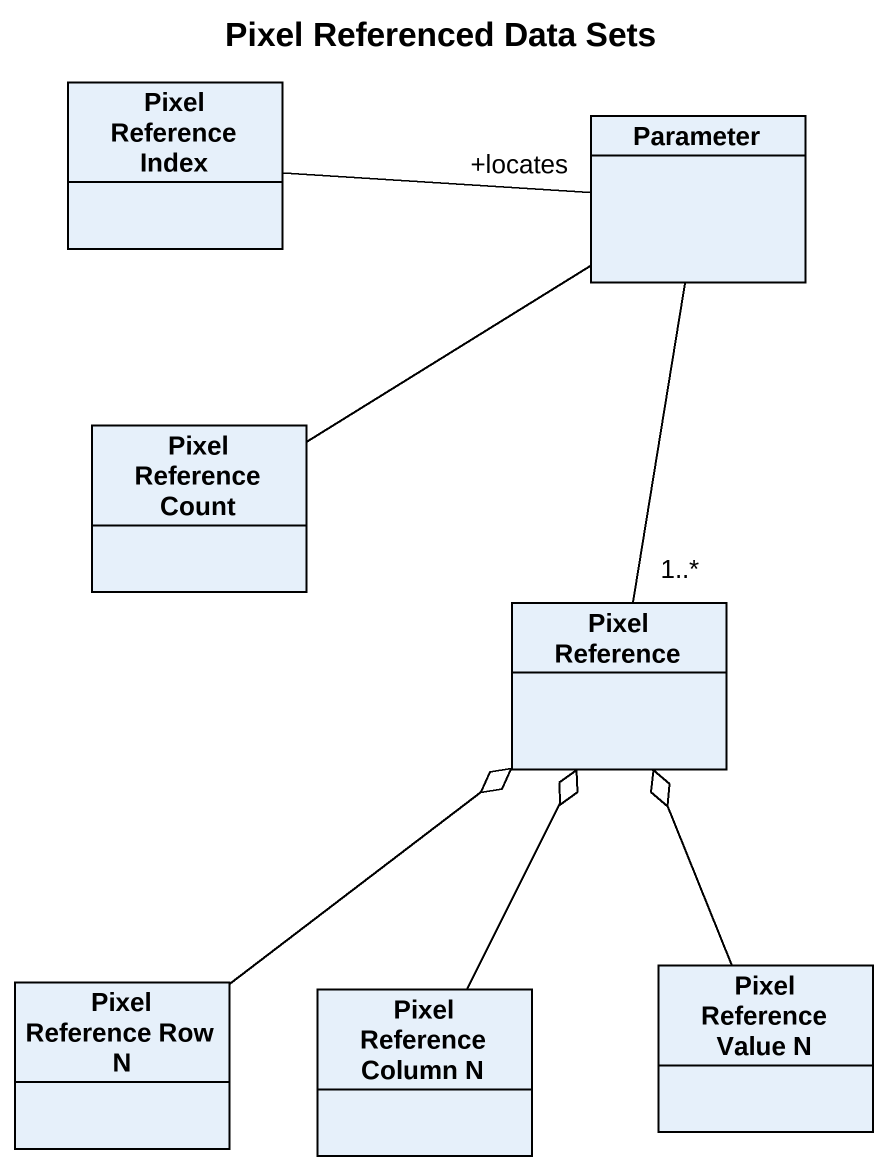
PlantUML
@startuml
title Pixel Referenced Data Sets
hide circle
hide empty members
class "Pixel Reference Index" as Pixel_Reference_Index
class Parameter
class "Pixel Reference Count" as Pixel_Reference_Count
class "Pixel Reference" as Pixel_Reference
class "Pixel Reference Row N" as Pixel_Reference_Row_N
class "Pixel Reference Column N" as Pixel_Reference_Column_N
class "Pixel Reference Value N" as Pixel_Reference_Value_N
Pixel_Reference_Index -right- "+locates" Parameter
Parameter -- Pixel_Reference_Count
Parameter -- "1..*" Pixel_Reference
Pixel_Reference_Row_N -up-o Pixel_Reference
Pixel_Reference_Column_N -up-o Pixel_Reference
Pixel_Reference_Value_N -up-o Pixel_Reference
@enduml
